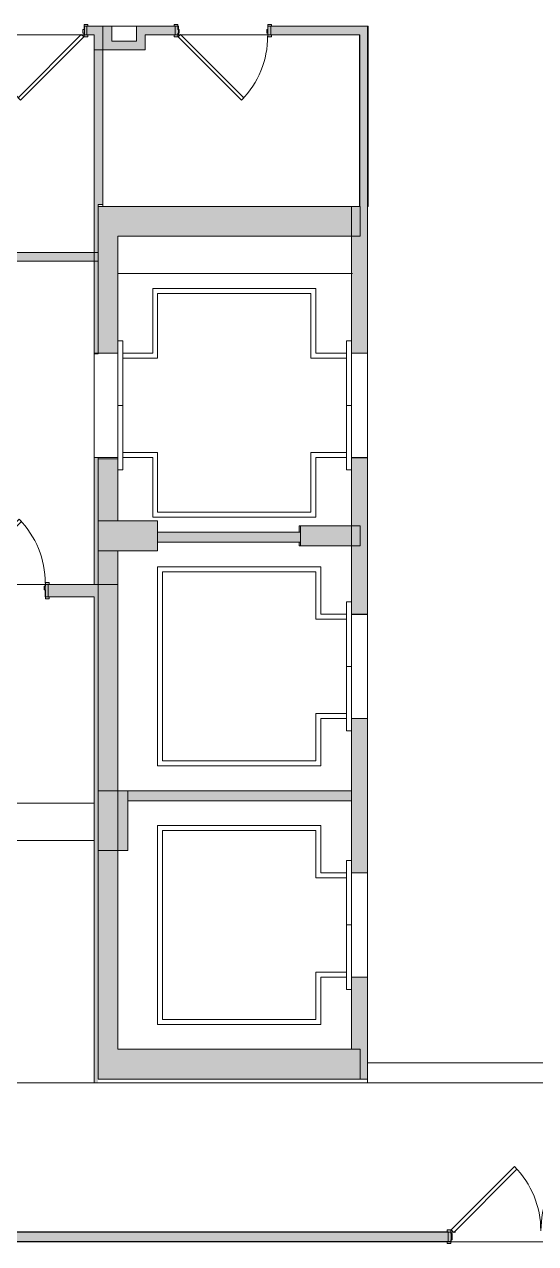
# Model space of a CAD drawing. Header units: inches. Extents: x 0 to 2535, y 0 to 2052.
# Drawn here: x 1353.4 to 1559.1, y 748.3 to 1238.8 of the extents above; entities that cross this region are included whole.
import ezdxf

# ---------------------------------------------------------------- set-up
doc = ezdxf.new("R2010")
doc.units = ezdxf.units.IN
doc.header["$MEASUREMENT"] = 0
for name, color, linetype, lineweight in [('A-DETL', 90, 'Continuous', 9), ('A-DOOR', 31, 'Continuous', 13), ('A-WALL', 113, 'Continuous', 13), ('A-WALL-PATT', 111, 'Continuous', 13), ('CORE', 7, 'Continuous', 9), ('I-WALL', 2, 'Continuous', 13), ('Victor Bldg - 7th Floor_LINK_dwg', 8, 'Continuous', 9)]:
    doc.layers.add(name, color=color, linetype=linetype, lineweight=lineweight)

# ---------------------------------------------------------------- blocks, each defined once
blk = doc.blocks.new('Door - Double - Solid-6976491-Level 07  POWER _ SIGNAL')
at = {"layer": 'A-DOOR'}
h = blk.add_hatch(color=250, dxfattribs=at)
h.paths.add_polyline_path([(35.31, -2.66), (35.68, -2.66), (35.68, -1.91), (35.31, -1.91), (35.31, 2.09), (35.68, 2.09), (35.68, 2.84), (34.18, 2.84), (34.18, 1.34), (33.68, 1.34), (33.68, -1.16), (34.18, -1.16), (34.18, -2.66)], flags=0)
h.paths.add_polyline_path([(-39.69, -2.66), (-38.19, -2.66), (-38.19, -1.16), (-37.69, -1.16), (-37.69, 1.34), (-38.19, 1.34), (-38.19, 2.84), (-39.69, 2.84), (-39.69, 2.09), (-39.32, 2.09), (-39.32, -1.91), (-39.69, -1.91)], flags=0)
at = {"layer": 'A-DOOR', "color": 8, "lineweight": 20}
for p, q in [((-38.06, 2.84), (-12.61, 28.29)), ((-11.64, 27.32), (-37.09, 1.87)), ((-12.61, 28.29), (-11.64, 27.32)), ((8.6, 28.29), (7.63, 27.32)), ((7.63, 27.32), (33.08, 1.87)), ((34.05, 2.84), (8.6, 28.29)), ((-39.69, 2.84), (-39.69, 2.09)), ((-38.19, 2.84), (-39.69, 2.84)), ((-38.19, 1.34), (-38.19, 2.84)), ((-37.69, 1.34), (-38.19, 1.34)), ((-37.09, 1.87), (-38.06, 2.84)), ((-37.69, -1.16), (-37.69, 1.34)), ((33.08, 1.87), (34.05, 2.84)), ((34.18, 1.34), (33.68, 1.34)), ((33.68, 1.34), (33.68, -1.16)), ((35.68, 2.84), (34.18, 2.84)), ((34.18, 2.84), (34.18, 1.34)), ((35.68, 2.09), (35.68, 2.84)), ((-39.69, -1.91), (-39.69, -2.66)), ((-39.69, -2.66), (-38.19, -2.66)), ((-38.19, -2.66), (-38.19, -1.16)), ((-38.19, -1.16), (-37.69, -1.16)), ((33.68, -1.16), (34.18, -1.16)), ((34.18, -1.16), (34.18, -2.66)), ((34.18, -2.66), (35.68, -2.66)), ((35.68, -2.66), (35.68, -1.91))]:
    blk.add_line(p, q, dxfattribs=at)
at = {"layer": 'A-DOOR', "lineweight": 9}
for centre, start, end in [((-38.06, 2.84), 359.5, 45), ((34.05, 2.84), 135, 180.5)]:
    blk.add_arc(centre, 36, start, end, dxfattribs=at)
blk = doc.blocks.new('Door - Single - Solid Door-6976337-Level 07  POWER _ SIGNAL')
at = {"layer": 'A-DOOR'}
h = blk.add_hatch(color=250, dxfattribs=at)
h.paths.add_polyline_path([(23.62, 2.59), (23.62, 3.34), (22.12, 3.34), (22.12, 1.84), (21.62, 1.84), (21.62, 0.34), (22.12, 0.34), (22.12, -3.16), (23.62, -3.16), (23.62, -2.41), (23.24, -2.41), (23.24, 2.59)], flags=0)
h.paths.add_polyline_path([(-13.63, 0.34), (-13.63, 1.84), (-14.13, 1.84), (-14.13, 3.34), (-15.63, 3.34), (-15.63, 2.59), (-15.26, 2.59), (-15.26, -2.41), (-15.63, -2.41), (-15.63, -3.16), (-14.13, -3.16), (-14.13, 0.34)], flags=0)
at = {"layer": 'A-DOOR', "color": 8, "lineweight": 20}
for p, q in [((-14.01, 3.34), (11.45, 28.79)), ((12.42, 27.82), (-13.03, 2.37)), ((11.45, 28.79), (12.42, 27.82)), ((-15.63, 3.34), (-15.63, 2.59)), ((-14.13, 3.34), (-15.63, 3.34)), ((-14.13, 1.84), (-14.13, 3.34)), ((-13.63, 1.84), (-14.13, 1.84)), ((-14.13, -3.16), (-14.13, 0.34)), ((-14.13, 0.34), (-13.63, 0.34)), ((-13.03, 2.37), (-14.01, 3.34)), ((-13.63, 0.34), (-13.63, 1.84)), ((22.12, 1.84), (21.62, 1.84)), ((21.62, 1.84), (21.62, 0.34)), ((21.62, 0.34), (22.12, 0.34)), ((23.62, 3.34), (22.12, 3.34)), ((22.12, 3.34), (22.12, 1.84)), ((22.12, 0.34), (22.12, -3.16)), ((23.62, 2.59), (23.62, 3.34)), ((-15.63, -2.41), (-15.63, -3.16)), ((-15.63, -3.16), (-14.13, -3.16)), ((22.12, -3.16), (23.62, -3.16)), ((23.62, -3.16), (23.62, -2.41))]:
    blk.add_line(p, q, dxfattribs=at)
at = {"layer": 'A-DOOR', "lineweight": 9}
blk.add_arc((-14.01, 3.34), 36, 359.5, 45, dxfattribs=at)
blk = doc.blocks.new('Door - Single - Solid Door-6993545-Level 07  POWER _ SIGNAL')
at = {"layer": 'A-DOOR'}
h = blk.add_hatch(color=250, dxfattribs=at)
h.paths.add_polyline_path([(-15.63, -1.66), (-15.63, -2.41), (-14.13, -2.41), (-14.13, -0.41), (-13.63, -0.41), (-13.63, 1.09), (-14.13, 1.09), (-14.13, 2.59), (-15.63, 2.59), (-15.63, 1.84), (-15.26, 1.84), (-15.26, -1.66)], flags=0)
h.paths.add_polyline_path([(21.62, -0.41), (22.12, -0.41), (22.12, -2.41), (23.62, -2.41), (23.62, -1.66), (23.24, -1.66), (23.24, 1.84), (23.62, 1.84), (23.62, 2.59), (22.12, 2.59), (22.12, 1.09), (21.62, 1.09), (21.62, 0.14)], flags=0)
at = {"layer": 'A-DOOR', "color": 8, "lineweight": 20}
for p, q in [((-14.01, 2.59), (11.45, 28.04)), ((12.42, 27.07), (-13.03, 1.62)), ((11.45, 28.04), (12.42, 27.07)), ((-15.63, 2.59), (-15.63, 1.84)), ((-14.13, 2.59), (-15.63, 2.59)), ((-14.13, 1.09), (-14.13, 2.59)), ((-13.63, 1.09), (-14.13, 1.09)), ((-13.03, 1.62), (-14.01, 2.59)), ((-13.63, -0.41), (-13.63, 1.09)), ((22.12, 1.09), (21.62, 1.09)), ((21.62, 1.09), (21.62, -0.41)), ((23.62, 2.59), (22.12, 2.59)), ((22.12, 2.59), (22.12, 1.09)), ((23.62, 1.84), (23.62, 2.59)), ((-15.63, -1.66), (-15.63, -2.41)), ((-15.63, -2.41), (-14.13, -2.41)), ((-14.13, -2.41), (-14.13, -0.41)), ((-14.13, -0.41), (-13.63, -0.41)), ((21.62, -0.41), (22.12, -0.41)), ((22.12, -0.41), (22.12, -2.41)), ((22.12, -2.41), (23.62, -2.41)), ((23.62, -2.41), (23.62, -1.66))]:
    blk.add_line(p, q, dxfattribs=at)
at = {"layer": 'A-DOOR', "lineweight": 9}
blk.add_arc((-14.01, 2.59), 36, 359.5, 45, dxfattribs=at)
blk = doc.blocks.new('Door - Single - Solid Door-V5-Level 07  POWER _ SIGNAL')
at = {"layer": 'A-DOOR'}
h = blk.add_hatch(color=250, dxfattribs=at)
h.paths.add_polyline_path([(-15.63, -2.59), (-14.13, -2.59), (-14.13, -1.09), (-13.63, -1.09), (-13.63, 0.41), (-14.13, 0.41), (-14.13, 2.41), (-15.63, 2.41), (-15.63, 1.66), (-15.26, 1.66), (-15.26, -1.84), (-15.63, -1.84)], flags=0)
h.paths.add_polyline_path([(23.24, -2.59), (23.62, -2.59), (23.62, -1.84), (23.24, -1.84), (23.24, 1.66), (23.62, 1.66), (23.62, 2.41), (22.12, 2.41), (22.12, 0.41), (21.62, 0.41), (21.62, -1.09), (22.12, -1.09), (22.12, -2.59)], flags=0)
at = {"layer": 'A-DOOR', "color": 8, "lineweight": 20}
for p, q in [((-15.63, 2.41), (-14.13, 2.41)), ((-15.63, 1.66), (-15.63, 2.41)), ((-14.13, 2.41), (-14.13, 0.41)), ((-14.13, 0.41), (-13.63, 0.41)), ((-13.63, 0.41), (-13.63, -1.09)), ((21.62, 0.41), (22.12, 0.41)), ((21.62, -1.09), (21.62, 0.41)), ((22.12, 2.41), (23.62, 2.41)), ((22.12, 0.41), (22.12, 2.41)), ((23.62, 2.41), (23.62, 1.66)), ((-15.63, -2.59), (-15.63, -1.84)), ((-14.13, -2.59), (-15.63, -2.59)), ((-14.13, -1.09), (-14.13, -2.59)), ((-13.63, -1.09), (-14.13, -1.09)), ((-13.03, -1.62), (-14.01, -2.59)), ((-14.01, -2.59), (11.45, -28.04)), ((12.42, -27.07), (-13.03, -1.62)), ((22.12, -1.09), (21.62, -1.09)), ((22.12, -2.59), (22.12, -1.09)), ((23.62, -2.59), (22.12, -2.59)), ((23.62, -1.84), (23.62, -2.59)), ((11.45, -28.04), (12.42, -27.07))]:
    blk.add_line(p, q, dxfattribs=at)
at = {"layer": 'A-DOOR', "lineweight": 9}
blk.add_arc((-14.01, -2.59), 36, 315, 0.5, dxfattribs=at)
blk = doc.blocks.new('Victor Bldg - 7th Floor_LINK_dwg-6972240-Level 07  POWER _ SIGNAL')
at = {"layer": 'CORE'}
for p, q in [((1381.5, 1228), (1381.5, 1162)), ((1383, 1165.5), (1383, 1153.5)), ((1391, 1138.5), (1485.37, 1138.5)), ((1381.5, 1064.5), (1383, 1064.5)), ((1464.5, 1034.5), (1407, 1034.5)), ((1464.5, 1030.5), (1407, 1030.5)), ((1391, 1027), (1391, 930.5)), ((1321.5, 925.5), (1381.5, 925.5)), ((1485, 926.5), (1395, 926.5)), ((1321.5, 910.5), (1381.5, 910.5)), ((1383, 826.5), (1383, 814.5)), ((1491.5, 821), (1630.5, 821)), ((1525.19, 752.96), (746.99, 752.96)), ((1526.24, 752.96), (1526.94, 752.96))]:
    blk.add_line(p, q, dxfattribs=at)
at = {"layer": 'CORE', "flags": 128}
for points in [[(1098, 1220), (1042, 1220), (1042, 1084.12), (1318, 1084.12), (1318, 1151), (1321.5, 1151), (1321.5, 1147), (1381.5, 1147), (1381.5, 1234.5), (1377.5, 1234.5), (1377.5, 1238), (1388.5, 1238), (1388.5, 1232), (1398.5, 1232), (1398.5, 1238), (1388.5, 1238), (1398.5, 1238), (1415.37, 1238), (1415.37, 1234.5), (1402, 1234.5), (1402, 1228.5), (1385, 1228.5), (1385, 1165.5)], [(1491.5, 1162.5), (1491.5, 1238), (1451.37, 1238), (1451.37, 1234.5), (1488.37, 1234.5), (1488.37, 1165.5)], [(1491.5, 1165.5), (1491.5, 1106.5), (1491.5, 1064.5), (1485, 1064.5), (1485, 1037)], [(1485, 1153.5), (1485, 1106.5), (1491.5, 1106.5)], [(1042, 936.5), (1042, 1013.5), (1042, 1066.12), (1318, 1066.12), (1318, 1009.12), (1261, 1009.12), (1261, 1004.12), (1318, 1004.12), (1318, 965.62), (1321.5, 965.62), (1321.5, 1008.5), (1325.5, 1008.5), (1325.5, 1013.5), (1321.5, 1013.5), (1321.5, 1143.5), (1381.5, 1143.5), (1381.5, 1106.5)], [(1383, 1106.5), (1381.5, 1106.5), (1381.5, 1064.5), (1381.5, 1013.5), (1361.75, 1013.5), (1361.75, 1008.5), (1381.5, 1008.5), (1381.5, 813), (1321.5, 813), (1296.07, 813)], [(1391, 906.5), (1391, 826.5), (1488.5, 826.5), (1488.5, 814.5), (1383, 814.5), (1383, 1064.5), (1391, 1064.5), (1391, 1039)], [(1491.5, 1064.5), (1491.5, 1001.5), (1491.5, 959.5)], [(1485, 1029), (1485, 1001.5), (1491.5, 1001.5)], [(1407, 1020.5), (1472.72, 1020.5), (1472.72, 1001.5), (1483, 1001.5), (1483, 959.5), (1472.72, 959.5), (1472.72, 940.5), (1407, 940.5), (1407, 1020.5)], [(1409, 1018.5), (1470.72, 1018.5), (1470.72, 999.5), (1483, 999.5), (1483, 961.5), (1470.72, 961.5), (1470.72, 942.5), (1409, 942.5), (1409, 1018.5)], [(1986, 994.87), (1986, 813), (1630.5, 813), (1491.5, 813), (1630.5, 813), (1491.5, 813), (1491.5, 855.5), (1485, 855.5), (1485, 826.5)], [(1491.5, 897.5), (1491.5, 959.5), (1485, 959.5), (1485, 897.5), (1491.5, 897.5), (1491.5, 855.5)], [(1485, 930.5), (1395, 930.5), (1383, 930.5), (1383, 906.5), (1395, 906.5), (1395, 930.5)], [(1407, 916.5), (1472.72, 916.5), (1472.72, 897.5), (1483, 897.5), (1483, 855.5), (1472.72, 855.5), (1472.72, 836.5), (1407, 836.5), (1407, 916.5)], [(1409, 914.5), (1470.72, 914.5), (1470.72, 895.5), (1483, 895.5), (1483, 857.5), (1470.72, 857.5), (1470.72, 838.5), (1409, 838.5), (1409, 914.5)], [(1491.5, 815.5), (1491.5, 813), (1381.5, 813)], [(742.12, 749.21), (1525.19, 749.21), (1525.19, 752.96), (1526.04, 752.96)]]:
    blk.add_lwpolyline(points, dxfattribs=at)
for points in [[(1391, 1106.5), (1391, 1153.5), (1488.5, 1153.5), (1488.5, 1165.5), (1383, 1165.5), (1383, 1106.5)], [(1393, 1064.5), (1393, 1106.5), (1405, 1106.5), (1405, 1132.51), (1470.72, 1132.51), (1470.72, 1106.5), (1483, 1106.5), (1483, 1064.5), (1470.72, 1064.5), (1470.72, 1040.51), (1405, 1040.51), (1405, 1064.5)], [(1393, 1066.5), (1393, 1104.5), (1407, 1104.5), (1407, 1130.51), (1468.72, 1130.51), (1468.72, 1104.5), (1483, 1104.5), (1483, 1066.5), (1468.72, 1066.5), (1468.72, 1042.51), (1407, 1042.51), (1407, 1066.5)], [(1391, 1111.46), (1393, 1111.46), (1393, 1085.5), (1391, 1085.5)], [(1485, 1111.46), (1483, 1111.46), (1483, 1085.5), (1485, 1085.5)], [(1391, 1059.54), (1393, 1059.54), (1393, 1085.5), (1391, 1085.5)], [(1485, 1059.54), (1483, 1059.54), (1483, 1085.5), (1485, 1085.5)], [(1383, 1027), (1407, 1027), (1407, 1039), (1383, 1039)], [(1464.5, 1029), (1488.5, 1029), (1488.5, 1037), (1464.5, 1037)], [(1485, 1006.46), (1483, 1006.46), (1483, 980.5), (1485, 980.5)], [(1485, 954.54), (1483, 954.54), (1483, 980.5), (1485, 980.5)], [(1485, 902.46), (1483, 902.46), (1483, 876.5), (1485, 876.5)], [(1485, 850.54), (1483, 850.54), (1483, 876.5), (1485, 876.5)]]:
    blk.add_lwpolyline(points, close=True, dxfattribs=at)

msp = doc.modelspace()

# ---------------------------------------------------------------- hatches: boundary and pattern name
at = {"layer": 'A-WALL-PATT', "lineweight": 9}
h = msp.add_hatch(color=7, dxfattribs=at)
h.paths.add_polyline_path([(1381.5, 1234.5), (1385, 1234.5), (1385, 1238), (1378.5, 1238), (1378.5, 1234.5)], flags=0)
h.paths.add_polyline_path([(1321.28, 1234.5), (1340, 1234.5), (1340, 1238), (1248, 1238), (1248, 1234.5), (1318, 1234.5)], flags=0)
for points in [[(1385, 1228.5), (1388.5, 1228.5), (1388.5, 1238), (1385, 1238), (1385, 1234.5)], [(1398.5, 1228.5), (1402, 1228.5), (1402, 1238), (1398.5, 1238), (1398.5, 1232)], [(1491.28, 1165.5), (1491.69, 1165.5), (1491.69, 1238), (1488.19, 1238), (1488.19, 1165.5)], [(1385, 1166.25), (1385, 1234.5), (1381.5, 1234.5), (1381.5, 1166.25), (1383, 1166.25)], [(1398.5, 1228.5), (1398.5, 1232), (1388.5, 1232), (1388.5, 1228.5)], [(1491.5, 1153.5), (1491.5, 1165.5), (1383, 1165.5), (1383, 1153.5), (1488.19, 1153.5)], [(1383, 1106.5), (1391, 1106.5), (1391, 1153.5), (1383, 1153.5), (1383, 1143.5)], [(1491.5, 1106.5), (1491.5, 1153.5), (1485, 1153.5), (1485, 1106.5), (1488.19, 1106.5)], [(1383, 1143.5), (1383, 1147), (1321.5, 1147), (1321.5, 1143.5), (1354.64, 1143.5)], [(1381.5, 813), (1383, 813), (1383, 1064.5), (1381.5, 1064.5), (1381.5, 814.5)], [(1491.5, 1001.44), (1491.5, 1064.44), (1485, 1064.44), (1485, 1001.44)], [(1391, 1039), (1391, 1064), (1383, 1064), (1383, 1039)], [(1391, 1027), (1407, 1027), (1407, 1039), (1383, 1039), (1383, 1027)], [(1483.11, 1029), (1485, 1029), (1485, 1037), (1464, 1037), (1464, 1029)], [(1441.78, 1030.5), (1464, 1030.5), (1464, 1034.5), (1407, 1034.5), (1407, 1030.5), (1407.43, 1030.5)], [(1383, 930.5), (1391, 930.5), (1391, 1027), (1383, 1027), (1383, 1026.25)], [(1491.5, 897.5), (1491.5, 959.5), (1485, 959.5), (1485, 897.5)], [(1395, 906.5), (1395, 930.5), (1383, 930.5), (1383, 906.5), (1391, 906.5)], [(1441.78, 926.5), (1485, 926.5), (1485, 930.5), (1395, 930.5), (1395, 926.5)], [(1391, 826.5), (1391, 906.5), (1383, 906.5), (1383, 826.5)], [(1491.5, 826.5), (1491.5, 855.5), (1485, 855.5), (1485, 826.5)], [(1441.78, 814.5), (1491.5, 814.5), (1491.5, 826.5), (1383, 826.5), (1383, 814.5)]]:
    msp.add_hatch(color=7, dxfattribs=at).paths.add_polyline_path(points, flags=0)
h = msp.add_hatch(color=7, dxfattribs=at)
h.paths.add_polyline_path([(1414, 1234.5), (1414, 1238), (1402, 1238), (1402, 1234.5)], flags=0)
h.paths.add_polyline_path([(1488.19, 1234.5), (1488.19, 1238), (1452.5, 1238), (1452.5, 1234.5)], flags=0)
h = msp.add_hatch(color=7, dxfattribs=at)
h.paths.add_polyline_path([(1383, 1106.25), (1383, 1143.5), (1381.5, 1143.5), (1381.5, 1106.25)], flags=0)
h.paths.add_polyline_path([(1382.24, 1147), (1383, 1147), (1383, 1166.25), (1381.5, 1166.25), (1381.5, 1147)], flags=0)
h = msp.add_hatch(color=7, dxfattribs=at)
h.paths.add_polyline_path([(1321.5, 1008.5), (1324.5, 1008.5), (1324.5, 1013.5), (1321.5, 1013.5), (1321.5, 1009.37)], flags=0)
h.paths.add_polyline_path([(1363, 1008.5), (1381.5, 1008.5), (1381.5, 1013.5), (1363, 1013.5)], flags=0)
h = msp.add_hatch(color=7, dxfattribs=at)
h.paths.add_polyline_path([(1616.06, 749.08), (2001.04, 749.08), (2001.04, 753.08), (1598.54, 753.08), (1598.54, 749.08)], flags=0)
h.paths.add_polyline_path([(1267.5, 749.08), (1523.92, 749.08), (1523.92, 753.08), (742.06, 753.08), (742.06, 749.08), (1093.22, 749.08)], flags=0)

# ---------------------------------------------------------------- linework, layer by layer
at = {"layer": 'A-DETL'}
for p, q in [((1381.5, 1234.5), (838, 1234.5)), ((1381.5, 1228.5), (1381.5, 1234.5)), ((1488.19, 1234.5), (1402, 1234.5)), ((1402, 1234.5), (1402, 1228.5)), ((1488.19, 1165.5), (1488.19, 1234.5)), ((1402, 1228.5), (1381.5, 1228.5)), ((1485, 826.5), (1485, 1165.5)), ((1485, 1165.5), (1488.19, 1165.5)), ((1318, 1013.5), (1391, 1013.5)), ((1391, 1013.5), (1391, 826.5)), ((1391, 826.5), (1485, 826.5)), ((2005, 749.08), (742.06, 749.08))]:
    msp.add_line(p, q, dxfattribs=at)
at = {"layer": 'A-WALL', "color": 8, "lineweight": 20}
for p, q in [((1464, 1034.5), (1407, 1034.5)), ((1407, 1030.5), (1464, 1030.5)), ((1485, 930.5), (1395, 930.5)), ((1395, 926.5), (1485, 926.5)), ((1523.92, 753.08), (747.06, 753.08)), ((1523.92, 749.08), (1523.92, 753.08)), ((742.06, 749.08), (1523.92, 749.08))]:
    msp.add_line(p, q, dxfattribs=at)
at = {"layer": 'I-WALL', "color": 8, "lineweight": 20}
for p, q in [((1388.5, 1238), (1378.5, 1238)), ((1378.5, 1238), (1378.5, 1234.5)), ((1385, 1238), (1385, 1166.25)), ((1388.5, 1232), (1388.5, 1238)), ((1414, 1238), (1398.5, 1238)), ((1398.5, 1238), (1398.5, 1232)), ((1414, 1234.5), (1414, 1238)), ((1491.69, 1238), (1452.5, 1238)), ((1452.5, 1238), (1452.5, 1234.5)), ((1491.69, 1165.5), (1491.69, 1238)), ((1378.5, 1234.5), (1381.5, 1234.5)), ((1381.5, 1234.5), (1381.5, 1106.25)), ((1398.5, 1232), (1388.5, 1232)), ((1402, 1234.5), (1414, 1234.5)), ((1402, 1228.5), (1402, 1234.5)), ((1452.5, 1234.5), (1488.19, 1234.5)), ((1488.19, 1234.5), (1488.19, 1165.5)), ((1385, 1228.5), (1402, 1228.5)), ((1383, 1166.25), (1385, 1166.25)), ((1383, 1106.25), (1383, 1166.25)), ((1488.19, 1165.5), (1383, 1165.5)), ((1491.5, 1106.5), (1491.5, 1165.5)), ((1491.5, 1165.5), (1491.69, 1165.5)), ((1391, 1153.5), (1485, 1153.5)), ((1391, 1106.5), (1391, 1153.5)), ((1485, 1153.5), (1485, 1106.5)), ((1383, 1147), (1321.5, 1147)), ((1321.5, 1143.5), (1383, 1143.5)), ((1381.5, 1106.25), (1383, 1106.25)), ((1383, 1106.5), (1391, 1106.5)), ((1485, 1106.5), (1491.5, 1106.5)), ((1381.5, 1064.5), (1381.5, 1013.5)), ((1383, 1064.5), (1381.5, 1064.5)), ((1383, 814.5), (1383, 1064.5)), ((1485, 1064.44), (1485, 1037)), ((1491.5, 1064.44), (1485, 1064.44)), ((1491.5, 1001.44), (1491.5, 1064.44)), ((1391, 1064), (1383, 1064)), ((1391, 1039), (1391, 1064)), ((1407, 1039), (1391, 1039)), ((1407, 1034.5), (1407, 1039)), ((1485, 1037), (1464, 1037)), ((1464, 1037), (1464, 1034.5)), ((1407, 1027), (1407, 1030.5)), ((1464, 1030.5), (1464, 1029)), ((1391, 1027), (1407, 1027)), ((1391, 930.5), (1391, 1027)), ((1464, 1029), (1485, 1029)), ((1485, 1029), (1485, 1001.44)), ((1381.5, 1013.5), (1363, 1013.5)), ((1363, 1013.5), (1363, 1008.5)), ((1363, 1008.5), (1381.5, 1008.5)), ((1381.5, 1008.5), (1381.5, 813)), ((1485, 1001.44), (1491.5, 1001.44)), ((1485, 959.5), (1485, 930.5)), ((1491.5, 959.5), (1485, 959.5)), ((1491.5, 897.5), (1491.5, 959.5)), ((1395, 930.5), (1391, 930.5)), ((1395, 906.5), (1395, 926.5)), ((1485, 926.5), (1485, 897.5)), ((1391, 906.5), (1395, 906.5)), ((1391, 826.5), (1391, 906.5)), ((1485, 897.5), (1491.5, 897.5)), ((1485, 855.5), (1485, 826.5)), ((1491.5, 855.5), (1485, 855.5)), ((1491.5, 814.5), (1491.5, 855.5)), ((1485, 826.5), (1391, 826.5)), ((1383, 814.5), (1491.5, 814.5)), ((1381.5, 813), (1383, 813))]:
    msp.add_line(p, q, dxfattribs=at)

# ---------------------------------------------------------------- block references
at = {"layer": 'A-DOOR', "rotation": 180}
msp.add_blockref('Door - Single - Solid Door-6993545-Level 07  POWER _ SIGNAL', (1363.24, 1236.34), dxfattribs=at)
at = {"layer": 'A-DOOR'}
for name, p in [('Door - Single - Solid Door-V5-Level 07  POWER _ SIGNAL', (1429.26, 1236.34)), ('Door - Single - Solid Door-6976337-Level 07  POWER _ SIGNAL', (1339.76, 1010.91)), ('Door - Double - Solid-6976491-Level 07  POWER _ SIGNAL', (1563.23, 751))]:
    msp.add_blockref(name, p, dxfattribs=at)
at = {"layer": 'Victor Bldg - 7th Floor_LINK_dwg', "color": 7}
msp.add_blockref('Victor Bldg - 7th Floor_LINK_dwg-6972240-Level 07  POWER _ SIGNAL', (0, 0), dxfattribs=at)

doc.saveas('drawing.dxf')
